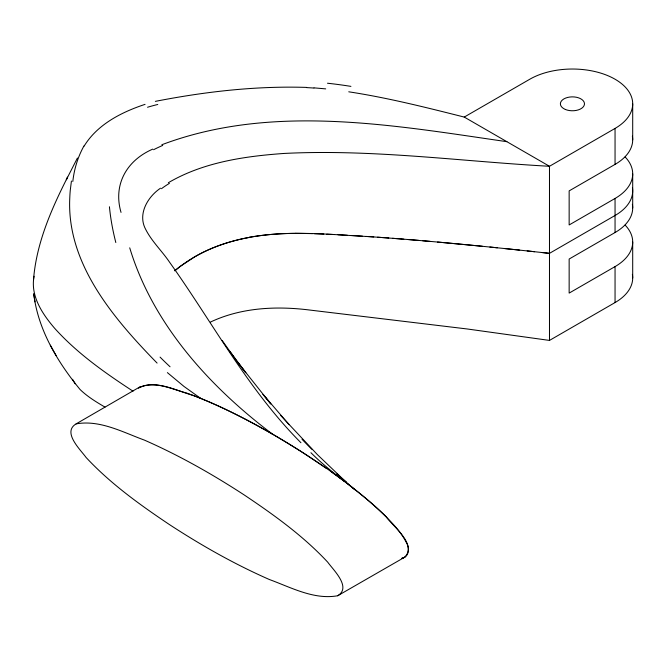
<?xml version="1.0" encoding="UTF-8"?>
<svg xmlns="http://www.w3.org/2000/svg" width="666" height="666" viewBox="0 0 666 666"><rect width="100%" height="100%" fill="white"/><g stroke="black" fill="none" stroke-linecap="round" stroke-linejoin="round"><path stroke-width="1" d="M33.55 279.329C36.439 243.19 51.357 209.124 67.607 177.139L66.317 179.77L77.431 158.017M34.091 276.248C30.161 295.887 42.441 314.044 54.595 328.23C77.123 353.305 104.945 372.852 133.017 391.192M71.42 181.044L70.263 190.326A254.046 173.651 29 0 0 69.797 197.494C66.292 263.545 113.819 318.689 157.093 363.087M84.132 146.087C97.444 124.317 121.62 112.113 145.063 104.354M174.875 270.712C186.88 260.564 200.699 252.697 215.293 246.936A131.818 76.107 0 0 1 240.035 239.327C282.501 229.362 326.373 234.357 369.38 236.638C429.537 240.751 489.552 246.77 549.483 253.346L615.051 215.493A60.273 34.798 0 0 0 632.45 187.72M160.523 188.187C147.752 196.77 137.521 213.977 145.521 229.062C151.715 241.45 162.096 251.057 169.763 262.487C212.879 322.977 248.052 389.685 300.94 442.74M138.495 388.02C155.794 379.212 176.157 390.726 193.215 395.438C211.164 402.264 228.563 410.489 245.596 419.339A785.072 453.263 60 0 1 272.461 434.107C312.945 457.925 352.505 484.19 386.338 516.991C393.023 526.498 417.324 544.388 404.745 557.176L337.695 595.745C314.011 600.033 291.025 587.429 269.38 579.52C234.532 564.21 201.315 545.379 169.464 524.592C139.802 504.72 110.464 483.666 86.047 457.425C80.403 449.583 62.038 432.251 76.099 423.884L140.176 386.738M168.34 182.734C203.222 162.254 244.464 156.244 284.224 153.438C372.81 148.984 461.197 161.405 549.483 166.284L615.051 128.43A60.273 34.798 0 0 0 615.051 79.221A60.273 34.798 0 0 0 529.811 79.221L464.244 117.074C426.032 107.442 387.745 97.76 348.751 91.808M138.686 387.837C153.813 380.036 171.628 389.169 186.713 393.065C216.583 403.829 244.938 418.365 272.461 434.107A780.003 450.333 60 0 1 303.904 453.28L326.715 468.564M337.695 595.745C351.756 587.379 333.383 570.046 327.747 562.204C303.33 535.963 273.992 514.901 244.33 495.029C212.471 474.25 179.262 455.419 144.405 440.109C122.769 432.201 99.783 419.597 76.099 423.884M195.28 256.46L180.328 266.325A199.5 115.176 0 0 0 174.783 270.762M632.375 136.189A60.273 34.798 0 0 1 615.051 164.394L569.147 190.892L569.147 224.958L615.051 198.46A60.273 34.798 0 0 0 625.133 156.968M632.375 204.329A60.273 34.798 0 0 1 615.051 232.534L569.147 259.032L569.147 293.098L615.051 266.6A60.273 34.798 0 0 0 625.133 225.108M210.448 322.069C241.508 307.359 277.089 305.836 310.697 310.165L467.199 328.971L549.483 340.418L615.051 302.564A60.273 34.798 0 0 0 632.375 274.367M152.797 149.109C126.482 160.498 112.937 184.823 121.029 212.404M402.53 558.158L404.745 557.176M161.855 144.73C272.444 103.047 393.773 125.366 506.859 141.675M155.369 101.357C205.053 91.658 255.935 85.797 306.643 87.413M401.54 558.308C409.19 557.35 409.84 548.11 406.435 542.707C400.849 531.618 391.966 522.66 383.275 513.977C360.714 491.716 333.308 475.158 310.93 452.705M249.758 237.312L242.607 238.744A135.348 78.138 0 0 0 195.329 256.485M295.463 233.3L312.496 233.616M314.385 233.683L323.834 234.066M326.665 234.191L334.215 234.549M337.987 234.748L347.419 235.265M351.182 235.481L362.479 236.18M366.25 236.43L373.768 236.938M377.53 237.204L388.802 238.02M314.011 87.862L325.707 88.878M392.557 238.303L403.821 239.186M407.575 239.485L418.822 240.418M422.569 240.734L430.061 241.383M437.554 242.049L482.409 246.287M489.868 247.036L497.327 247.794M504.786 248.56L519.696 250.125M527.147 250.915L534.59 251.723M542.041 252.531L549.483 253.346M464.244 117.074L549.483 166.284L549.483 340.418M104.995 407.117C96.204 401.973 87.388 396.611 80.037 389.477C57.551 361.988 37.962 329.662 33.733 293.739L34.99 301.881M200.624 398.335L183.983 386.438L167.382 372.619M272.461 434.107C209.807 386.888 152.83 324.35 129.72 247.827M331.193 471.719L344.305 481.285M354.712 489.693L336.879 474.001L346.395 482.367L317.357 454.587L280.752 415.559M289.152 424.717L263.003 394.364L270.829 403.987L237.895 362.537L245.796 372.777L229.945 351.481M222.203 340.526L237.412 361.971M75.158 383.791L72.561 379.295M50.325 345.171L56.086 355.478M632.7 103.821L632.7 139.785M632.7 173.859L632.7 207.925M632.7 241.991L632.7 277.955M615.051 128.43L615.051 164.394M615.051 198.46L615.051 232.534M615.051 266.6L615.051 302.564M249.7 237.204A158.092 91.275 0 0 1 295.463 233.383M311.896 449.309A486.663 288.944 77.3 0 1 302.039 439.302M161.472 188.694A177.606 99.55 12.8 0 1 169.397 183.366M115.817 242.532A383.408 192.091 40.4 0 1 109.432 206.768M153.605 149.717A191.042 115.626 14.6 0 1 162.695 145.429M170.063 366.783A467.399 332.883 86.9 0 1 160.065 357.109M72.81 181.502A194.772 132.925 29.4 0 1 83.941 145.979M147.536 107.243A211.646 137.646 17.3 0 1 157.767 104.479M306.601 87.604A298.31 234.923 -12.7 0 1 313.969 88.054M327.497 83.225A395.845 297.885 -10.7 0 1 350.924 86.38M565.359 109.457A12.055 6.96 0 0 0 584.415 104.545A12.055 6.96 0 0 0 567.515 97.469A12.055 6.96 0 0 0 565.359 109.457"/></g></svg>
